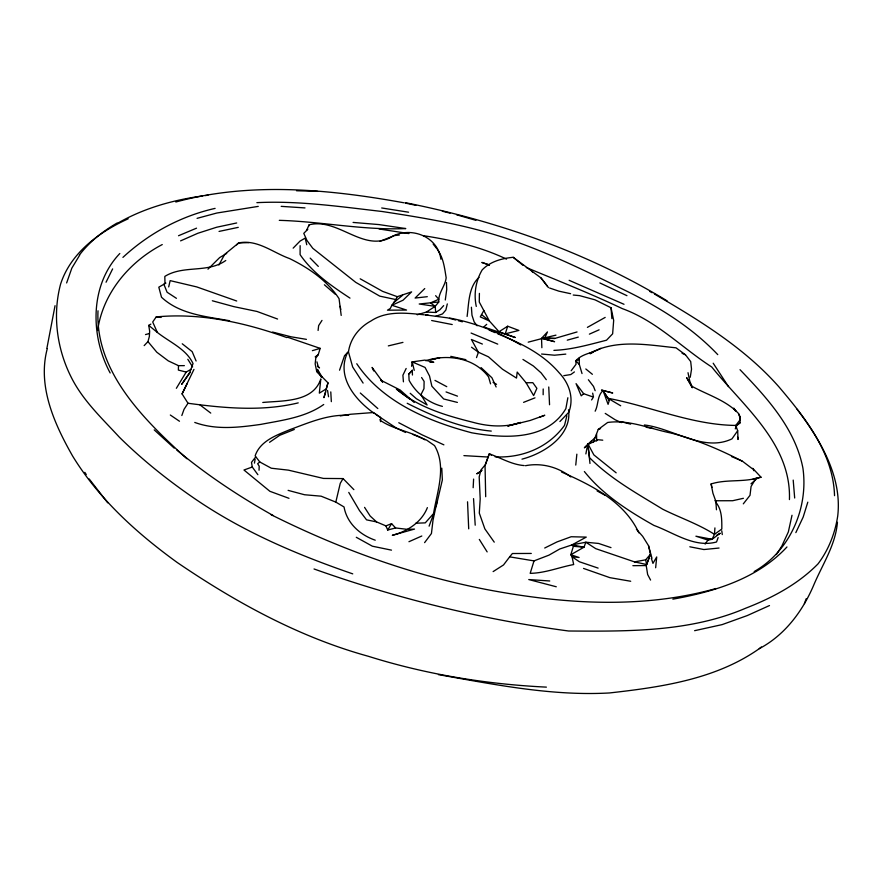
<?xml version="1.0" encoding="UTF-8"?>
<svg xmlns="http://www.w3.org/2000/svg" width="883" height="883" viewBox="0 0 883 883"><rect width="100%" height="100%" fill="white"/><g stroke="black" fill="none" stroke-linecap="round" stroke-linejoin="round"><path stroke-width="1.32" d="M300.132 245.662L300.099 254.646C312.626 272.979 331.644 286.059 349.988 298.112M543.155 394.745L543.2 388.984M417.206 314.767L426.357 312.074L435.176 306.368L438.774 301.964C438.012 293.035 445.131 286.39 446.18 277.825C444.602 268.333 443.542 258.222 437.802 250.165M479.403 293.388L479.27 302.03L489.359 320.982L499.027 331.721L515.242 337.505L483.752 327.008L486.71 324.337M98.002 310.794C95.11 372.494 144.768 420.363 186.887 458.741M150.861 324.116L148.741 325.374L149.657 331.169L149.348 336.522L147.958 341.611L156.81 352.218L168.278 360.871L178.476 365.661L178.377 370.076L186.192 372.063L190.927 369.348M259.039 470.231L259.205 466.213L257.648 463.718L259.79 461.975L271.313 468.222L288.377 470.142L323.454 478.431L343.068 478.586L353.873 489.646M473.156 487.714L473.608 479.083M467.107 316.456C468.895 303.288 468.487 286.887 479.028 277.405M714.921 527.913L714.479 534.347L712.084 539.303L707.934 540.065L695.903 536.202L712.084 539.303L720.219 533.222L716.875 535.087M97.627 330.54C102.858 293.101 129.348 261.81 162.251 244.558M655.65 567.758L656.709 556.963L652.945 563.376L651.334 558.266M575.76 465.076L576.853 454.171M318.09 330.452L318.653 325.595L321.997 320.397M411.599 366.279L412.206 361.898L424.833 360.109L433.774 362.251L429.911 362.24M445.286 299.999L446.721 289.503L446.456 282.461M690.252 377.262L691.532 369.16L690.694 361.555L685.473 354.811L676.014 347.814C647.394 344.856 616.146 338.829 589.623 353.432M375.242 540.197C360.065 534.943 346.953 523.31 344.039 506.963L335.816 502.107L340.253 483.343L343.068 478.586M254.447 463.111L255.132 459.237M837.437 522.272C835.561 544.8 822.79 563.928 814.104 584.226C802.989 610.771 785.108 634.954 759.27 648.674C715.749 679.336 661.135 687.151 609.469 692.956C551.82 696.179 494.899 684.568 438.432 674.645M437.03 501.577L433.012 520.197L431.434 533.52L424.602 542.637M567.857 397.747L565.871 408.63C546.853 441.081 503.785 438.421 471.721 432.791C428.553 421.379 382.416 402.129 356.765 363.73M55.044 305.695L46.887 348.344M585.87 453.928L587.813 443.663L589.976 463.465M792.007 515.264L788.342 531.941L781.863 545.992L776.378 554.59M47.296 348.597C37.218 386.169 54.393 423.961 72.638 456.081C98.951 499.061 136.788 533.222 177.295 562.548C236.125 602.559 299.326 637.239 368.255 656.257C425.992 674.413 485.981 684.193 546.389 687.129M168.686 286.92L170.165 280.628L196.766 286.92L236.71 301.015M447.306 303.907L445.849 310.065L442.493 313.929L435.507 316.412M347.405 352.869C336.169 377.096 355.308 400.098 374.249 413.376M566.886 415.761L564.524 425.352C548.509 447.56 522.151 458.266 495.131 456.842M534.005 560.893L530.186 573.343C545.153 573.122 559.369 567.217 573.674 564.546L572.052 556.776L570.804 554.734L573.387 546.29L571.919 544.921L559.723 549.005L548.95 555.153L534.005 560.893L509.668 556.853L503.52 564.954L493.133 571.599M436.081 506.699L442.35 479.966L441.776 468.156M287.692 337.262L320.187 348.377L318.211 354.701L315.772 358.112L315.165 363.884L316.71 371.445L327.979 382.836L323.94 397.67L325.684 391.886M327.979 382.836L326.213 388.917L319.326 393.167L320.805 378.928C313.2 402.46 282.737 400.562 262.781 402.471M603.034 390.54L609.281 400.463L608.089 404.337L603.034 390.54L601.5 390.076L612.725 392.99L603.034 390.54C596.985 396.026 598.63 404.458 595.153 411.191M807.802 502.162L803.177 517.074L795.848 532.615M507.67 326.224L505.264 333.84L518.884 330.43L507.67 326.224L499.027 331.721M339.547 370.198L344.525 355.717L348.332 351.743M66.633 282.946L71.854 268.101L79.669 255.165M476.511 357.615L478.409 352.229L471.401 339.48L482.383 344.05M593.199 442.383L598.255 429.436L607.659 422.471C629.391 419.425 650.23 428.928 671.223 433.078C695.892 439.447 719.479 449.392 742.062 461.103M181.832 415.518L184.039 409.315L188.002 403.255C224.392 408.178 262.196 411.633 298.222 402.88M718.155 537.548L716.532 541.985C694.457 548.067 673.939 532.747 653.994 525.44C628.475 511.091 602.78 494.668 584.369 471.533M804.391 603.63L806.223 598.674M429.094 526.158L433.774 513.663M188.002 403.255L182.075 393.906L193.962 369.403M735.263 428.873L736.808 425.485L740.009 422.902L740.34 416.82L738.696 414.657M306.511 230.463L309.127 224.812C338.73 217.317 364.547 254.481 393.31 235.882C412.527 226.622 437.935 237.074 440.904 259.227M406.158 368.476L402.902 375.231L403.432 381.831M106.048 282.229L112.627 268.907M182.075 393.906L186.997 383.939M395.838 299.558L397.284 296.688L411.621 291.865L402.979 300.253L391.864 305.264L390.286 308.498L387.471 310.176L406.555 310.065L391.864 305.264L395.838 299.558L379.734 296.125L355.761 282.361L312.781 248.3L306.975 240.507L303.785 233.344L307.836 229.227M427.372 507.615C421.688 522.261 407.107 531.555 392.317 535.308L414.513 529.083L407.891 529.414L395.584 527.957L387.714 530.021L385.904 525.893L376.555 521.897L366.555 519.855L359.491 510.606L348.763 492.405M218.874 265.021L224.668 254.403L238.686 242.913C257.483 239.183 272.869 252.615 289.569 258.564C308.752 267.968 327.185 280.54 339.061 298.653L341.202 315.43M481.566 314.558L480.275 316.887L489.359 320.982L481.566 314.558L483.895 310.463M176.357 388.299L186.192 372.063M387.714 530.021L391.588 523.663L395.584 527.957M591.577 399.933L592.846 398.056M735.914 425.992L737.68 430.738L731.974 438.862C703.608 452.482 673.067 428.332 644.38 424.977M286.843 337.593C245.264 322.648 200.562 312.637 156.214 316.92L152.704 321.997L157.34 332.427C169.558 342.174 186.225 348.884 193.046 363.575L189.713 372.516L181.666 384.359L190.275 372.339M705.12 544.094L707.934 540.065L710.175 538.818M620.694 405.761L607.968 398.288C650.605 406.323 691.952 424.999 735.793 425.429L739.998 419.9L739.237 414.282C726.919 400.551 707.945 395.076 692.051 386.357L686.621 377.615L692.184 387.692M255.651 457.019L251.489 462.361L252.273 467.019L257.869 474.69M743.309 503.851L750.009 495.341L751.08 486.456L754.987 480.032M509.668 556.853L512.394 553.52L531.279 553.442M610.992 547.626L598.619 543.453L585.837 542.228L584.016 547.184L571.919 544.921L585.837 542.228L595.749 548.663L634.502 561.875L645.672 559.822L650.462 554.259L648.53 545.694L642.692 536.356L636.411 529.226M119.812 253.509C89.636 285.198 90.221 335.926 110.165 372.968M442.394 406.368C428.365 402.858 416.003 393.078 409.116 380.374L408.796 374.05L412.273 370.22L412.438 375.021M443.674 305.606L439.999 309.646L435.716 312.472L426.357 312.074M541.864 347.714L541.533 338.366L547.449 331.931L544.855 337.803L528.2 342.163M144.172 345.617L147.958 341.611M571.169 370.761L576.025 364.304L575.848 360.694C582.57 353.299 592.736 353.288 600.87 348.277M559.91 421.533L568.795 412.284C574.248 398.101 569.226 383.332 559.082 372.714C545.098 356.324 525.672 345.507 506.003 337.317M408.796 374.05L412.394 370.308M293.156 248.145L300.01 241.114L305.485 237.913M207.98 269.172L219.668 257.571L226.688 253.432M424.756 288.564L415.109 298.057L427.306 296.688M786.952 546.963C757.603 578.685 714.17 591.776 672.868 599.16M591.356 441.125L584.369 447.836L594.866 437.869M236.622 244.823L238.686 242.913L248.896 242.626M122.925 257.383C148.719 233.454 180.728 216.136 215.099 208.388M750.991 483.807L757.592 478.023L761.025 477.228L752.713 468.332L753.927 470.749M583.652 393.708L581.224 395.827L576.058 383.63L583.652 393.708L593.475 397.129L592.67 393.145M393.995 302.439L402.571 295.275M759.27 648.674L761.367 646.985M574.414 371.92L570.804 374.547L563.784 375.672M315.198 356.864L318.211 354.701M754.181 571.566C789.81 551.235 808.607 508.332 802.912 468.133C795.296 428.597 766.985 397.803 740.02 369.701M269.558 442.295L279.69 435.319L294.315 429.469M482.085 470.297L476.754 473.84L481.356 471.279M323.719 404.502C305.308 417.482 282.24 420.275 260.662 424.414C238.818 427.46 215.993 430.209 194.757 422.438M605.175 317.416L587.394 327.372M735.793 425.429L740.009 422.902M165.872 283.112L158.808 287.185L161.501 297.229C179.823 314.436 206.081 316.467 229.613 320.761M590.252 353.785L593.553 351.953M571.919 544.921L586.268 537.107L571.158 536.743L557.007 541.919L544.701 548.023M117.582 223.278C143.598 208.267 172.925 200.022 202.527 195.96M128.178 218.796C99.338 231.887 70.618 252.825 60.574 284.183C52.351 315.076 56.887 348.818 71.214 377.207C82.792 400.429 101.909 418.255 119.271 437.096C141.435 459.005 165.761 478.575 191.357 496.323C240.618 530.738 296.147 554.392 352.736 573.862M380.076 241.269L394.326 235.584L399.326 235.055M769.49 605.55L747.305 615.55L722.106 624.623L694.612 630.683M589.38 334.138L599.115 329.823M408.95 541.709L421.809 536.003M180.585 240.871L197.847 233.267L216.666 227.229L236.688 222.969M225.772 260.496C207.527 273.454 183.421 264.779 164.812 276.423L164.966 282.759L163.962 284.458L167.086 292.229L176.423 298.322M178.521 235.739L196.534 228.167M523.586 402.35L534.988 397.847M385.904 525.893L391.588 523.663M539.447 417.317L544.789 415.253L530.164 420.474L507.681 426.025L520.639 422.449C505.109 427.681 488.299 426.555 472.692 422.24C445.639 415.485 418.167 407.262 396.379 389.05L410.01 399.304M579.215 359.469L575.848 360.694L579.391 364.701L582.029 373.575M598.255 429.436L600.572 428.586M252.273 467.019L243.962 470.01L269.889 491.301L288.984 498.321M521.985 459.149C543.851 453.498 572.217 435.672 568.531 409.767M541.533 338.366L554.59 341.688L542.681 338.377L554.767 338.454L577.052 331.953M312.372 350.661L320.187 348.377M567.261 340.154L578.299 337.107M145.507 334.58L149.238 333.564M197.075 218.344L216.81 213.035L258.255 206.39M175.827 202.008C250.055 181.71 328.962 189.194 403.708 202.748M716.047 588.508C642.78 609.104 564.921 604.005 490.871 590.341C414.37 576.08 340.573 549.425 271.048 514.679M425.661 360.694C447.582 353.873 474.105 357.538 488.553 376.886L490.562 383.851M716.466 509.767L715.826 501.268L712.923 493.189L711.113 483.961C726.168 479.127 742.371 482.35 757.592 478.023M388.321 345.893L402.946 342.383M555.948 335.154L544.855 337.803L554.767 338.454M439.855 357.681L430.518 359.856L435.893 358.675M743.398 498.31L732.625 500.727L714.899 500.76M753.166 478.917L761.025 477.228M219.05 231.423L238.255 227.361M340.242 415.915L350.661 414.248L373.487 412.527L380.485 417.394L380.805 420.716C394.215 429.69 411.081 431.489 424.944 439.811M205.253 195.584L207.98 195.198M547.537 286.346L541.003 277.935L513.189 257.306C501.93 258.388 490.175 261.478 482.151 269.944C475.76 280.882 473.608 294.028 476.279 306.423M438.774 301.964L419.204 303.995L435.176 306.368L435.716 312.472M425.253 315.088L427.902 314.789M719.049 548.034L703.906 549.546L689.822 546.787M565.815 354.116L554.48 355.209L541.61 354.028M525.473 465.705C541.555 462.571 557.913 466.975 570.837 476.941M553.895 350.363C571.809 349.69 589.226 344.602 606.522 340.209L612.636 333.818L613.674 320.441L611.047 307.77L595.065 299.845L579.645 295.65L573.222 295.032M256.876 202.66C298.708 200.562 340.452 206.71 381.942 211.478C418.652 217.075 455.451 223.046 491.114 233.642C539.204 247.726 584.082 270.209 628.895 292.218C661.312 308.454 692.68 328.189 717.758 354.635M415.827 523.211L425.253 522.868L433.542 513.608C437.129 491.5 446.842 466.621 434.535 445.584L426.577 440.076L412.957 434.447M348.619 415.319C328.034 414.248 308.929 422.637 290.054 429.591C276.754 435.098 260.121 440.838 255.132 455.871L259.79 461.975M488.354 457.041L463.906 455.628M279.293 220.342C321.578 221.501 363.443 230.474 405.783 228.565L379.028 224.591L353.09 222.428M526.08 382.758L532.835 382.692L536.897 388.365L533.63 395.562L526.08 382.758L517.206 372.074L516.5 378.079L502.493 369.226L488.498 356.853L478.409 352.229L471.555 347.218M632.868 565.683L646.224 565.55L650.462 554.259L646.224 565.55L647.647 574.535L650.583 580.065M178.476 365.661L184.37 365.639M296.511 190.75L317.56 191.368M414.237 370.352L412.206 361.898L414.679 362.008M404.635 233.123L408.719 233.311M281.191 206.357L304.999 207.913M549.756 580.981L528.762 579.557L556.268 586.765M424.105 314.789C406.279 313.035 386.765 310.463 370.992 320.971C359.16 327.339 350.352 338.432 348.454 351.92L352.659 366.975L363.101 383.079M573.387 546.29L584.016 547.184L570.804 554.734L579.082 557.493L572.052 556.776L579.403 561.765L598.122 568.111M602.769 440.187L598.056 439.734L587.868 444.469L589.557 457.659C610.539 478.95 637.338 493.619 662.658 509.182C679.844 517.758 698.232 523.95 714.479 534.347L721.819 529.027C721.841 519.822 722.051 509.579 715.705 502.151M156.214 316.92L161.136 317.45M425.44 314.9L447.813 317.891L455.76 320.021M408.796 233.565L379.072 228.973M423.432 235.684C451.919 240.088 480.407 246.644 506.533 259.116M491.279 431.092C461.5 428.387 433.63 416.633 407.206 403.277M381.699 207.969L408.564 212.207M306.412 339.359L291.015 336.787L272.571 332.063M630.705 581.257L609.91 577.67L583.531 568.42M646.213 427.284L652.791 428.432M524.204 465.573C511.654 464.646 500.893 457.88 489.281 453.829L485.142 464.966L480.981 469.922L479.182 476.908L480.197 498.95L479.303 513.1L484.844 528.851L494.248 542.151M431.655 320.518L452.228 324.547M405.253 202.66C497.019 220.905 586.941 252.229 667.151 300.871M391.489 550.142L372.383 546.202L356.291 537.294M405.054 203.035L415.838 205.309M570.606 293.697L558.906 291.169L549.601 288.013M450.749 356.357L465.893 359.668M634.502 561.875L646.621 564.524L645.672 559.822M449.668 318.057C474.756 322.725 498.729 332.151 520.782 344.933M442.361 211.236L450.087 213.156M456.522 214.757L475.893 220.331M457.383 402.416L443.685 398.973L431.875 386.213L429.513 375.97L425.043 367.427L412.206 361.898M620.672 421.555L630.683 424.149M288.112 490.363L304.525 494.745L321.103 496.18L335.816 502.107M458.409 320.739L462.383 321.809M212.328 300.761L233.84 306.633L257.019 311.467L277.582 319.039M489.48 264.944L481.842 262.428L489.259 265.055M314.028 568.972C396.533 598.354 481.787 619.513 568.63 631.003C628.034 631.411 689.943 632.062 745.561 608.255C772.117 597.957 797.934 584.347 818.055 563.84C828.596 549.855 835.042 533.332 837.713 516.08C842.349 476.588 820.075 439.48 797.04 409.215M397.284 296.688L382.714 291.412L360.198 278.807M446.058 391.931L457.482 396.158M471.092 333.046L497.747 344.138M569.127 280.319L624.016 304.293M731.488 456.522L742.261 461.081L752.117 468.575M526.323 267.527C558.431 280.893 590.815 293.664 622.261 308.597C656.599 321.015 681.709 347.648 711.742 366.997C743.552 406.412 791.367 443.906 789.435 499.579M489.083 330.076L495.131 332.659M497.559 333.697L504.822 336.798M682.051 353.277L685.473 354.811M621.433 422.604L615.274 419.844L605.23 413.41M443.884 444.844L422.063 434.833L398.774 422.725M599.899 282.957L626.952 295.684M561.566 472.041C591.621 485.308 624.424 501.5 638.862 532.868M405.551 432.471L396.07 427.869L375.396 414.138M434.977 380.396L446.765 386.677M597.096 490.937L605.076 495.275M649.634 291.368L652.029 292.703M654.435 294.039C699.237 320.165 744.634 347.869 779.203 387.173C805.439 418.145 833.254 453.211 834.534 495.661M493.067 382.35L496.555 384.326M273.178 515.54C239.271 496.522 206.777 474.944 176.854 450.087M522.946 359.436L533.387 366.004L541.102 372.869L546.29 379.679M491.511 455.242L489.281 453.829L485.054 465.783L485.694 496.721M170.32 415.021L179.481 421.246M435.176 306.368L430.518 302.902L438.796 299.249L435.628 295.662M199.525 404.546L210.75 413.089M616.168 472.835L593.862 454.9L587.813 443.663M182.24 343.785L192.174 351.644L196.103 360.992M317.472 366.257L319.525 367.891L318.288 366.875L316.931 361.864M585.815 368.984L592.383 374.304M513.189 257.306L523.111 265.43M148.741 325.374L157.34 332.427M324.392 284.767L335.463 294.414M410.198 393.288L416.401 398.741L427.129 404.999L420.926 394.679L423.972 388.686L424.116 381.434L421.588 377.516M414.204 402.46L400.131 389.999L380.672 380.143L382.527 382.041M360.308 393.012L377.814 408.553M154.205 429.878L174.183 448.111M376.555 521.897L370.132 516.003L364.569 507.361M481.08 367.593L491.919 377.758L496.114 386.975M310.176 258.112L318.321 266.401M316.71 371.445L321.953 376.831L317.394 369.359L319.536 374.006M433.167 244.105L437.151 249.083M107.715 502.824L89.194 478.95M588.365 379.734L593.519 386.423L595.164 390.705M541.003 277.935L548.431 287.615M477.14 325.783L474.138 321.865L471.975 315.198L471.401 307.218M736.234 411.401L733.762 408.145L734.899 410.54M530.871 269.856L532.504 272.052M382.648 381.875L372.085 367.416L373.73 370.97M84.812 472.339L86.269 474.546M713.199 363.211L728.486 386.633M187.814 359.293L192.615 366.898M605.12 393.851L609.281 400.463M479.326 539.425L487.151 551.897M320.176 375.132L321.445 377.394M692.294 387.538L689.766 381.169L688.012 372.703M379.977 419.458L380.606 421.666M648.53 545.694L651.963 558.233M305.297 238.576L306.743 244.746M711.113 483.961L711.919 487.427M340.132 306.324L340.805 309.469M327.549 390.396L328.542 396.754M737.691 437.107L738.033 439.48L737.68 430.738M721.764 530.804L722.283 534.568M475.209 525.186L473.542 498.63M793.199 480.098L794.678 498.001M611.047 307.77L611.875 318.608M548.751 386.997L549.546 404.756M468.707 528.829L467.537 501.798M330.783 391.909L331.335 401.633M579.127 358.211L579.391 364.701M309.127 224.812L309.138 225.761M596.588 434.138L596.643 440.97M79.393 255.055A400.507 183.421 16.9 0 1 117.108 223.024"/></g></svg>
